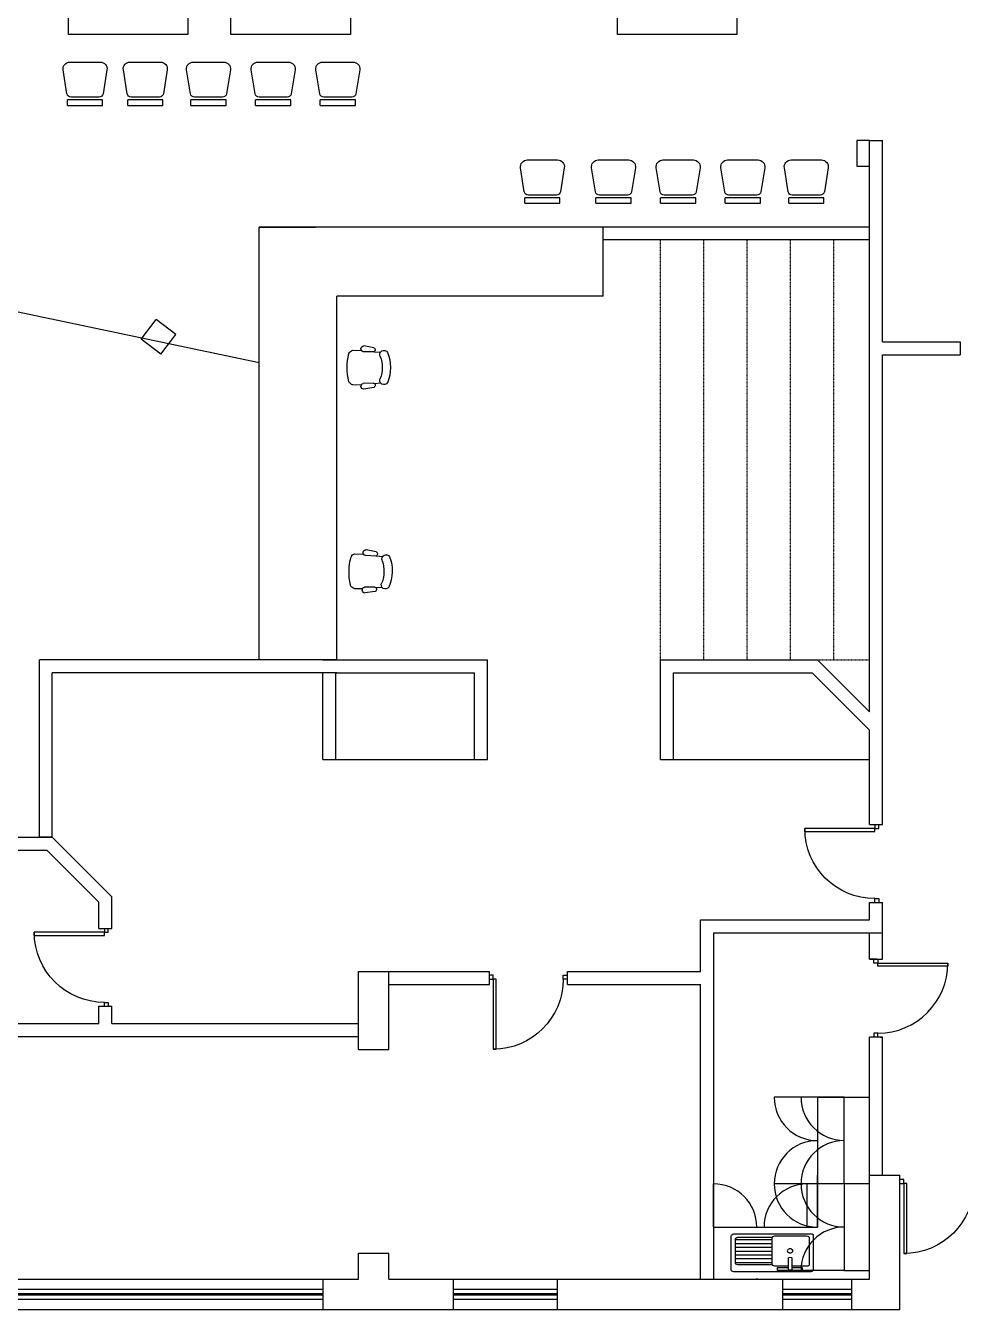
# Model space of a CAD drawing. Extents: x -211487 to 129179, y -113885 to 115281.
# Drawn here: x -17771 to -6975, y -110915 to -96090 of the extents above; entities that cross this region are included whole.
import ezdxf

# ---------------------------------------------------------------- set-up
doc = ezdxf.new("R2010")
doc.units = 0
doc.linetypes.add('Dash Style-1', pattern=[0.41664, 0.20828, -0.20836])
doc.layers.get('0').update_dxf_attribs({"linetype": 'CONTINUOUS'})
for name, color, linetype in [('00 Furniture and Equp', 7, 'CONTINUOUS'), ('BLD-PART', 7, 'CONTINUOUS'), ('BLD-STRUCT', 7, 'CONTINUOUS'), ('DOOR', 7, 'CONTINUOUS'), ('FURNITURE', 7, 'CONTINUOUS'), ('New Works', 7, 'CONTINUOUS'), ('SAN-FIT', 7, 'CONTINUOUS')]:
    doc.layers.add(name, color=color, linetype=linetype)
doc.layers.add('MH_01$0$Z016PT', color=7, linetype='CONTINUOUS', plot=False)

# ---------------------------------------------------------------- blocks, each defined once
blk = doc.blocks.new('DOORX')
for p, q in [((0.05, 0), (0.05, 0.9)), ((0.05, 0.9), (0.09, 0.9)), ((0.09, 0.9), (0.09, 0)), ((0, 0), (0.05, 0)), ((0.09, 0), (0.05, 0)), ((0.05, 0), (0.05, -0.05)), ((0.05, -0.05), (0, -0.05)), ((0.95, 0), (0.95, -0.05)), ((1, 0), (0.95, 0)), ((0.95, -0.05), (1, -0.05))]:
    blk.add_line(p, q)
blk.add_arc((0.05, 0), 0.9, 0, 90)
blk = doc.blocks.new('STANDARD')
blk.add_blockref('DOORX', (0.537, 0.256))
blk = doc.blocks.new('SECRETRY')
for p, q in [((-0.5, 0.203), (-0.438, 0.203)), ((-0.5, -0.203), (-0.5, 0.203)), ((-0.438, 0.203), (-0.438, -0.203)), ((-0.406, 0.162), (-0.406, -0.162)), ((-0.09, 0.253), (-0.367, 0.209)), ((0, -0.176), (0, 0.176)), ((-0.5, -0.203), (-0.438, -0.203)), ((-0.367, -0.209), (-0.09, -0.253))]:
    blk.add_line(p, q)
for centre, radius, start, end in [((-0.359, 0.162), 0.0469, 99.1102, 180), ((-0.078, 0.176), 0.0781, 0, 99.1102), ((-0.359, -0.162), 0.0469, 180, 260.8898), ((-0.078, -0.176), 0.0781, 260.8898, 0)]:
    blk.add_arc(centre, radius, start, end)
blk = doc.blocks.new('SWIVEL-CHAIR')
for p, q in [((-0.313, 0.183), (-0.383, 0.176)), ((-0.308, 0.229), (-0.191, 0.25)), ((-0.304, 0.18), (-0.185, 0.183)), ((-0.064, 0.2), (-0.161, 0.197)), ((-0.313, -0.183), (-0.383, -0.176)), ((-0.308, -0.229), (-0.191, -0.25)), ((-0.304, -0.18), (-0.185, -0.183)), ((-0.064, -0.2), (-0.161, -0.197))]:
    blk.add_line(p, q)
for centre, radius, start, end in [((-0.047, 0), 0.453, 157.2611, 202.7389), ((-0.424, 0.15), 0.048, 330.3175, 148.735), ((-0.298, 0.205), 0.0258, 112.2235, 257.7173), ((-0.193, 0.216), 0.0341, 284.0068, 86.4868), ((-0.08, 0.137), 0.0651, 22.4327, 75.4917), ((-0.656, 0), 0.656, 345.758, 14.242), ((-0.04, 0), 0.364, 159.7134, 200.2866), ((-0.424, -0.15), 0.048, 211.265, 29.6825), ((-0.298, -0.205), 0.0258, 102.2827, 247.7765), ((-0.193, -0.216), 0.0341, 273.5132, 75.9932), ((-0.08, -0.137), 0.0651, 284.5083, 337.5673)]:
    blk.add_arc(centre, radius, start, end)
blk = doc.blocks.new('SINKRH')
for p, q in [((0.969, 0.5), (0.05, 0.5)), ((0, 0.469), (0, -0.469)), ((0.114, 0.364), (0.039, 0.364)), ((0.039, 0.364), (0.039, 0.064)), ((0.114, 0.242), (0.114, 0.364)), ((0.153, 0.432), (0.15, 0.422)), ((0.15, 0.422), (0.151, 0.419)), ((0.151, 0.419), (0.151, 0.242)), ((0.2, 0.45), (0.18, 0.448)), ((0.9, 0.45), (0.2, 0.45)), ((0.95, 0.031), (0.95, 0.419)), ((1, -0.469), (1, 0.469)), ((0.052, 0.195), (0.052, 0.242)), ((0.052, 0.242), (0.362, 0.242)), ((0.362, 0.195), (0.052, 0.195)), ((0.114, 0.064), (0.114, 0.195)), ((0.15, 0.195), (0.15, 0.031)), ((0.5, 0.217), (0.503, 0.229)), ((0.503, 0.205), (0.5, 0.217)), ((0.554, 0.183), (0.532, 0.186)), ((0.534, 0.249), (0.554, 0.251)), ((0.554, 0.251), (0.575, 0.248)), ((0.575, 0.186), (0.554, 0.183)), ((0.604, 0.229), (0.608, 0.217)), ((0.608, 0.217), (0.604, 0.205)), ((0.039, 0.064), (0.114, 0.064)), ((0.185, 0.001), (0.185, -0.419)), ((0.912, -0.419), (0.912, 0)), ((0.2, 0), (0.9, 0)), ((0.25, -0.45), (0.25, 0)), ((0.35, -0.45), (0.35, 0)), ((0.45, -0.45), (0.45, 0)), ((0.55, -0.45), (0.55, 0)), ((0.65, -0.45), (0.65, 0)), ((0.75, -0.45), (0.75, 0)), ((0.85, -0.45), (0.85, 0)), ((0.235, -0.45), (0.862, -0.45)), ((0.05, -0.5), (0.95, -0.5))]:
    blk.add_line(p, q)
for centre, radius, start, end in [((0.048, 0.448), 0.0522, 87.7073, 156.5951), ((0.969, 0.469), 0.0313, 360, 90), ((0.182, 0.41), 0.0364, 119.3676, 143.6438), ((0.193, 0.391), 0.058, 103.1207, 119.3676), ((0.902, 0.398), 0.0521, 23.499, 92.4902), ((0.362, 0.219), 0.0233, 270, 90), ((0.537, 0.207), 0.0403, 122.0054, 146.4659), ((0.537, 0.227), 0.0403, 213.5341, 237.9946), ((0.551, 0.185), 0.0663, 104.5143, 122.0054), ((0.547, 0.244), 0.0596, 237.9946, 255.4857), ((0.561, 0.19), 0.0596, 57.9946, 75.4857), ((0.561, 0.244), 0.0596, 284.5143, 302.0054), ((0.571, 0.207), 0.0403, 33.5341, 57.9946), ((0.571, 0.227), 0.0403, 302.0054, 326.4659), ((0.198, 0.052), 0.0521, 203.499, 272.4902), ((0.902, 0.052), 0.0521, 267.5098, 336.501), ((0.048, -0.448), 0.0519, 203.5936, 272.6882), ((0.233, -0.398), 0.0521, 203.499, 272.4902), ((0.864, -0.398), 0.0521, 267.5098, 336.501), ((0.952, -0.448), 0.0521, 267.5098, 336.501)]:
    blk.add_arc(centre, radius, start, end)

msp = doc.modelspace()

# ---------------------------------------------------------------- linework, layer by layer
at = {"layer": '00 Furniture and Equp', "color": 3}
for p, q in [((-8315, -108465), (-8815, -108465)), ((-8315, -109465), (-8315, -108465)), ((-8315, -108465), (-8025, -108465)), ((-8315, -109465), (-8815, -109465)), ((-8315, -109465), (-8815, -109465)), ((-8025, -109465), (-8315, -109465)), ((-8025, -109465), (-8315, -109465)), ((-8315, -109465), (-8315, -110465)), ((-8315, -110465), (-8815, -110465)), ((-8315, -110465), (-8025, -110465))]:
    msp.add_line(p, q, dxfattribs=at)
for centre, start, end in [((-8315, -108465), 180, 270), ((-8315, -109465), 90, 180), ((-8315, -109465), 180, 270), ((-8315, -110465), 90, 180)]:
    msp.add_arc(centre, 500, start, end, dxfattribs=at)
at = {"layer": 'BLD-PART', "color": 7}
for p, q in [((-8025, -97415), (-8172, -97415)), ((-8172, -97415), (-8172, -97712)), ((-8025, -97712), (-8025, -97415)), ((-8172, -97712), (-8025, -97712)), ((-16438, -99709), (-16262, -99482)), ((-16035, -99658), (-16262, -99482)), ((-16211, -99885), (-16438, -99709)), ((-16211, -99885), (-16035, -99658))]:
    msp.add_line(p, q, dxfattribs=at)
at = {"layer": 'BLD-PART'}
for p, q in [((-8025, -97415), (-7875, -97415)), ((-8025, -98415), (-8025, -97415)), ((-7875, -99742), (-7875, -97415)), ((-8025, -98415), (-15075, -98415)), ((-11100, -98565), (-11100, -98415)), ((-8025, -104015), (-8025, -98415)), ((-8025, -98565), (-11100, -98565)), ((-19541, -99041), (-15075, -99980)), ((-14175, -103415), (-14175, -99215)), ((-7875, -99742), (-6975, -99742)), ((-6975, -99742), (-6975, -99892)), ((-7875, -104165), (-7875, -99892)), ((-7875, -99892), (-6975, -99892)), ((-14337, -103415), (-12437, -103415)), ((-12437, -104565), (-12437, -103415)), ((-10437, -104565), (-10437, -103415)), ((-10437, -103415), (-8625, -103415)), ((-8625, -103415), (-8025, -104015)), ((-14337, -104565), (-14337, -103565)), ((-14187, -103565), (-12587, -103565)), ((-14187, -104565), (-14187, -103565)), ((-12587, -104565), (-12587, -103565)), ((-10287, -104565), (-10287, -103565)), ((-10287, -103565), (-8687, -103565)), ((-8687, -103565), (-8025, -104227)), ((-7875, -105315), (-7875, -104165)), ((-8025, -105315), (-8025, -104227)), ((-14337, -104565), (-14187, -104565)), ((-12587, -104565), (-12437, -104565)), ((-10437, -104565), (-10287, -104565)), ((-8025, -105315), (-7875, -105315)), ((-19275, -105463), (-17463, -105463)), ((-17463, -105463), (-17613, -105463)), ((-17463, -105463), (-16775, -106151)), ((-19125, -105613), (-17525, -105613)), ((-17525, -105613), (-16925, -106213)), ((-16925, -106515), (-16925, -106213)), ((-16775, -106515), (-16775, -106151)), ((-8025, -106415), (-8025, -106215)), ((-8025, -106215), (-7875, -106215)), ((-7875, -106565), (-7875, -106215)), ((-16925, -106515), (-16925, -106399)), ((-9975, -106415), (-8025, -106415)), ((-9975, -107015), (-9975, -106415)), ((-16925, -106515), (-16775, -106515)), ((-9825, -106565), (-7875, -106565)), ((-9825, -106565), (-9825, -110565)), ((-8025, -106870), (-8025, -106565)), ((-7875, -106870), (-7875, -106565)), ((-7941, -106870), (-8025, -106870)), ((-8025, -106870), (-7875, -106870)), ((-13575, -107015), (-12413, -107015)), ((-12413, -107165), (-12413, -107015)), ((-11513, -107165), (-11513, -107015)), ((-11513, -107015), (-9975, -107015)), ((-13575, -107165), (-12413, -107165)), ((-11513, -107165), (-9975, -107165)), ((-9975, -110565), (-9975, -107165)), ((-16925, -107615), (-16925, -107415)), ((-16925, -107415), (-16775, -107415)), ((-16775, -107613), (-16775, -107415)), ((-18525, -107615), (-16925, -107615)), ((-16775, -107615), (-13925, -107615)), ((-18525, -107765), (-16925, -107765)), ((-16925, -107765), (-13925, -107765)), ((-8025, -109365), (-8025, -107770)), ((-7875, -107770), (-8025, -107770)), ((-7896, -107770), (-7875, -107770)), ((-7875, -109365), (-7875, -107770))]:
    msp.add_line(p, q, dxfattribs=at)
at = {"layer": 'BLD-PART', "linetype": 'Dash Style-1'}
for p, q in [((-10437, -103415), (-10437, -98565)), ((-9937, -103415), (-9937, -98565)), ((-9437, -103415), (-9437, -98565)), ((-8937, -103415), (-8937, -98565)), ((-8437, -103415), (-8437, -98565)), ((-10437, -103415), (-8025, -103415))]:
    msp.add_line(p, q, dxfattribs=at)
at = {"layer": 'BLD-STRUCT'}
for p, q in [((-13925, -107015), (-13575, -107015)), ((-13925, -107915), (-13925, -107015)), ((-13575, -107915), (-13575, -107015)), ((-13925, -107915), (-13575, -107915)), ((-8025, -110565), (-8025, -109365)), ((-8025, -109365), (-7675, -109365)), ((-7675, -110915), (-7675, -109365)), ((-13925, -110565), (-13925, -110265)), ((-13925, -110265), (-13575, -110265)), ((-13575, -110565), (-13575, -110265)), ((-21475, -110565), (-13925, -110565)), ((-14338, -110565), (-14338, -110915)), ((-13575, -110565), (-8025, -110565)), ((-12832, -110565), (-12832, -110915)), ((-11632, -110565), (-11632, -110915)), ((-9030, -110565), (-9030, -110915)), ((-8230, -110565), (-8230, -110915)), ((-21330, -110915), (-7675, -110915))]:
    msp.add_line(p, q, dxfattribs=at)
at = {"layer": 'DOOR'}
for p, q in [((-20338, -110681), (-14338, -110681)), ((-20338, -110731), (-14338, -110731)), ((-12832, -110681), (-11632, -110681)), ((-12832, -110731), (-11632, -110731)), ((-9030, -110681), (-8230, -110681)), ((-9030, -110731), (-8230, -110731)), ((-20338, -110749), (-14338, -110749)), ((-20338, -110799), (-14338, -110799)), ((-12832, -110749), (-11632, -110749)), ((-12832, -110799), (-11632, -110799)), ((-9030, -110749), (-8230, -110749)), ((-9030, -110799), (-8230, -110799))]:
    msp.add_line(p, q, dxfattribs=at)
at = {"layer": 'FURNITURE'}
for p, q in [((-14337, -104565), (-12437, -104565)), ((-10437, -104565), (-8025, -104565)), ((-8625, -108466), (-9125, -108466)), ((-8625, -108465), (-8025, -108465)), ((-8625, -108465), (-8625, -109965)), ((-8625, -109965), (-8625, -109365)), ((-9825, -109965), (-9825, -109465)), ((-8625, -109466), (-9125, -109466)), ((-8625, -109466), (-9125, -109466)), ((-8742, -109965), (-8742, -109465)), ((-9825, -109965), (-8625, -109965))]:
    msp.add_line(p, q, dxfattribs=at)
for points in [[(-17276, -95481), (-15896, -95481), (-15896, -96193), (-17276, -96193)], [(-15400, -95481), (-14020, -95481), (-14020, -96193), (-15400, -96193)], [(-10935, -95481), (-9555, -95481), (-9555, -96193), (-10935, -96193), (-10935, -95481)]]:
    msp.add_lwpolyline(points, close=True, dxfattribs=at)
for centre, start, end in [((-8625, -108466), 180, 270), ((-8625, -109466), 90, 180), ((-9825, -109965), 0, 90), ((-8742, -109965), 90, 180), ((-8625, -109466), 180, 270)]:
    msp.add_arc(centre, 500, start, end, dxfattribs=at)
at = {"layer": 'MH_01$0$Z016PT'}
msp.add_line((-9315, -110566), (-9335, -110566), dxfattribs=at)
at = {"layer": 'New Works'}
for p, q in [((-15075, -103415), (-15075, -98415)), ((-15075, -98415), (-14425, -98415)), ((-11100, -99215), (-11100, -98565)), ((-11100, -99215), (-14175, -99215)), ((-14175, -103415), (-17613, -103415)), ((-17613, -105463), (-17613, -103415)), ((-17463, -105463), (-17463, -103565)), ((-14175, -103565), (-17463, -103565))]:
    msp.add_line(p, q, dxfattribs=at)

# ---------------------------------------------------------------- block references
at = {"layer": 'DOOR', "yscale": 900, "zscale": 900}
for p, xscale, rotation in [((-7732, -104833), -900, 90), ((-16631, -106032), -900, 90), ((-8158, -106387), 900, 270), ((-12899, -106870), -900, 180), ((-8156, -109231), -900, 180)]:
    msp.add_blockref('Standard', p, dxfattribs=dict(at, xscale=xscale, rotation=rotation))
at = {"layer": 'FURNITURE', "zscale": 1000}
for name, p, xscale, yscale, rotation in [('SECRETRY', (-17085, -96510), -1000, 1000, 270), ('SECRETRY', (-16389, -96510), -1000, 1000, 270), ('SECRETRY', (-15659, -96510), -1000, 1000, 270), ('SECRETRY', (-14912, -96510), -1000, 1000, 270), ('SECRETRY', (-14165, -96510), -1000, 1000, 270), ('SECRETRY', (-11802, -97641), -1000, 1000, 270), ('SECRETRY', (-10981, -97641), -1000, 1000, 270), ('SECRETRY', (-10234, -97641), -1000, 1000, 270), ('SECRETRY', (-9487, -97641), -1000, 1000, 270), ('SECRETRY', (-8754, -97641), -1000, 1000, 270), ('SWIVEL-CHAIR', (-14057, -100038), -999.9999999999997, 1000, 0.05179871507241529), ('SWIVEL-CHAIR', (-14036, -102387), -999.9999999999995, 999.9999999999999, 358.5366072161186)]:
    msp.add_blockref(name, p, dxfattribs=dict(at, xscale=xscale, yscale=yscale, rotation=rotation))
at = {"layer": 'SAN-FIT', "xscale": -439.4728601832867, "yscale": 947.6495077345817, "zscale": 439.4728601832867, "rotation": 270}
msp.add_blockref('SINKRH', (-9147, -110483), dxfattribs=at)

doc.saveas('drawing.dxf')
